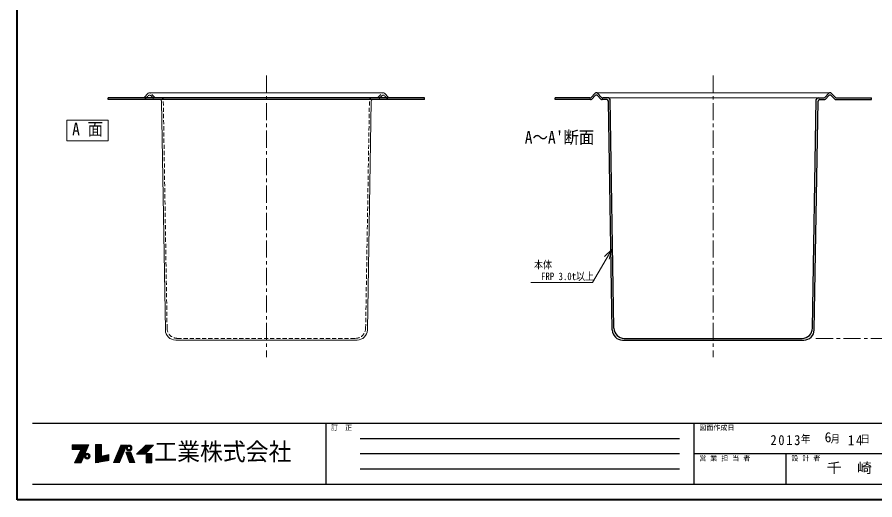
# Model space of a CAD drawing. Units: millimetres, scale not verified. Extents: x -2123 to 1927, y -1358 to 1452.
# Drawn here: x -2123 to 372, y -1358 to 47 of the extents above; entities that cross this region are included whole.
import ezdxf
from ezdxf.enums import TextEntityAlignment as Align

# ---------------------------------------------------------------- set-up
doc = ezdxf.new("R2010")
doc.units = ezdxf.units.MM
doc.header["$LTSCALE"] = 10
doc.linetypes.add('CHAIN1', pattern=[8, 5, -1, 1, -1])
doc.linetypes.add('DASHED1', pattern=[1.8, 1.2, -0.6])
doc.layers.add('0-0', color=7, linetype='Continuous', lineweight=18)
doc.styles.add('ＭＳ ゴシック', font='')
doc.styles.get('ＭＳ ゴシック').set_extended_font_data('MS Gothic')

msp = doc.modelspace()

# ---------------------------------------------------------------- linework, layer by layer
at = {"layer": '0-0', "color": 1, "lineweight": 40}
for p, q in [((-2122.8, -1358.09), (-2122.8, 1451.91)), ((1927.2, -1358.09), (-2122.8, -1358.09))]:
    msp.add_line(p, q, dxfattribs=at)
at = {"layer": '0-0', "color": 4, "linetype": 'CHAIN1', "lineweight": 9}
for p, q in [((-1397.8, -123.09), (-1397.8, -943.09)), ((-97.8, -123.09), (-97.8, -943.09)), ((201.03, -888.09), (522.2, -888.09))]:
    msp.add_line(p, q, dxfattribs=at)
at = {"layer": '0-0'}
for p, q in [((-1753.12, -186.58), (-1741.37, -174.59)), ((-1737.8, -173.09), (-1057.8, -173.09)), ((-1042.48, -186.58), (-1054.23, -174.59)), ((-1691.54, -863.59), (-1702.64, -198)), ((-1104.06, -863.59), (-1092.97, -198)), ((-393.17, -629), (-448.61, -725.02)), ((-393.17, -629), (-414.38, -650.22)), ((-393.17, -629), (-400.94, -657.98)), ((-628.33, -725.02), (-448.61, -725.02)), ((-1661.55, -893.09), (-1134.05, -893.09)), ((-1936.33, -1249.95), (-1914.7, -1197.66)), ((-1894.75, -1197.45), (-1894.75, -1250.58)), ((-1877.32, -1197.45), (-1894.75, -1197.45)), ((-1962.37, -1198.29), (-1914.96, -1198.29)), ((-1962.37, -1198.71), (-1915.14, -1198.71)), ((-1962.37, -1199.34), (-1915.4, -1199.34)), ((-1962.37, -1199.97), (-1915.66, -1199.97)), ((-1962.37, -1200.6), (-1915.92, -1200.6)), ((-1962.37, -1201.44), (-1916.27, -1201.44)), ((-1916.53, -1202.07), (-1962.37, -1202.07)), ((-1962.37, -1202.7), (-1916.79, -1202.7)), ((-1962.37, -1203.33), (-1917.05, -1203.33)), ((-1962.37, -1203.96), (-1917.31, -1203.96)), ((-1962.37, -1204.59), (-1917.57, -1204.59)), ((-1962.37, -1205.01), (-1917.74, -1205.01)), ((-1962.37, -1205.85), (-1918.09, -1205.85)), ((-1962.37, -1206.48), (-1918.35, -1206.48)), ((-1962.37, -1207.11), (-1918.61, -1207.11)), ((-1962.37, -1207.74), (-1918.87, -1207.74)), ((-1962.37, -1208.37), (-1919.13, -1208.37)), ((-1962.37, -1209), (-1919.39, -1209)), ((-1962.37, -1209.63), (-1919.65, -1209.63)), ((-1962.37, -1210.26), (-1919.91, -1210.26)), ((-1962.37, -1210.89), (-1920.18, -1210.89)), ((-1938.01, -1211.73), (-1962.37, -1211.73)), ((-1955.65, -1249.95), (-1938.01, -1211.73)), ((-1924.69, -1221.81), (-1942.67, -1221.81)), ((-1924.35, -1220.97), (-1942.28, -1220.97)), ((-1941.79, -1219.92), (-1923.91, -1219.92)), ((-1923.56, -1219.08), (-1941.41, -1219.08)), ((-1923.22, -1218.24), (-1940.95, -1218.24)), ((-1940.53, -1217.19), (-1922.78, -1217.19)), ((-1922.43, -1216.35), (-1940.15, -1216.35)), ((-1922, -1215.3), (-1939.66, -1215.3)), ((-1921.74, -1214.67), (-1939.37, -1214.67)), ((-1921.39, -1213.83), (-1938.98, -1213.83)), ((-1921.13, -1213.2), (-1938.69, -1213.2)), ((-1920.78, -1212.36), (-1938.3, -1212.36)), ((-1920.52, -1211.73), (-1938.01, -1211.73)), ((-1894.75, -1198.29), (-1877.32, -1198.29)), ((-1894.75, -1198.71), (-1877.32, -1198.71)), ((-1894.75, -1199.34), (-1877.32, -1199.34)), ((-1894.75, -1199.97), (-1877.32, -1199.97)), ((-1894.75, -1200.6), (-1877.32, -1200.6)), ((-1894.75, -1201.44), (-1877.32, -1201.44)), ((-1894.75, -1202.07), (-1877.32, -1202.07)), ((-1894.75, -1202.7), (-1877.32, -1202.7)), ((-1894.75, -1203.33), (-1877.32, -1203.33)), ((-1894.75, -1203.96), (-1877.32, -1203.96)), ((-1894.75, -1204.59), (-1877.32, -1204.59)), ((-1894.75, -1205.01), (-1877.32, -1205.01)), ((-1894.75, -1205.85), (-1877.32, -1205.85)), ((-1894.75, -1206.48), (-1877.32, -1206.48)), ((-1894.75, -1207.11), (-1877.32, -1207.11)), ((-1894.75, -1207.74), (-1877.32, -1207.74)), ((-1894.75, -1208.37), (-1877.32, -1208.37)), ((-1894.75, -1209), (-1877.32, -1209)), ((-1894.75, -1209.63), (-1877.32, -1209.63)), ((-1894.75, -1210.26), (-1877.32, -1210.26)), ((-1894.75, -1210.89), (-1877.32, -1210.89)), ((-1894.75, -1211.73), (-1877.32, -1211.73)), ((-1894.75, -1212.36), (-1877.32, -1212.36)), ((-1894.75, -1213.2), (-1877.32, -1213.2)), ((-1894.75, -1213.83), (-1877.32, -1213.83)), ((-1894.75, -1214.67), (-1877.32, -1214.67)), ((-1894.75, -1215.3), (-1877.32, -1215.3)), ((-1894.75, -1216.35), (-1877.32, -1216.35)), ((-1894.75, -1217.19), (-1877.32, -1217.19)), ((-1894.75, -1218.24), (-1877.32, -1218.24)), ((-1894.75, -1219.08), (-1877.32, -1219.08)), ((-1894.75, -1219.92), (-1877.32, -1219.92)), ((-1894.75, -1220.97), (-1877.32, -1220.97)), ((-1894.75, -1221.81), (-1877.32, -1221.81)), ((-1821.46, -1198.5), (-1842.46, -1249.53)), ((-1831.06, -1221.81), (-1813.09, -1221.81)), ((-1830.7, -1220.97), (-1812.74, -1220.97)), ((-1830.28, -1219.92), (-1812.31, -1219.92)), ((-1829.93, -1219.08), (-1811.96, -1219.08)), ((-1829.59, -1218.24), (-1811.61, -1218.24)), ((-1829.15, -1217.19), (-1811.17, -1217.19)), ((-1828.81, -1216.35), (-1810.82, -1216.35)), ((-1828.38, -1215.3), (-1810.39, -1215.3)), ((-1828.12, -1214.67), (-1810.12, -1214.67)), ((-1827.77, -1213.83), (-1809.77, -1213.83)), ((-1827.51, -1213.2), (-1809.51, -1213.2)), ((-1827.17, -1212.36), (-1809.16, -1212.36)), ((-1826.91, -1211.73), (-1808.9, -1211.73)), ((-1826.56, -1210.89), (-1808.55, -1210.89)), ((-1826.3, -1210.26), (-1808.29, -1210.26)), ((-1826.04, -1209.63), (-1808.03, -1209.63)), ((-1825.78, -1209), (-1807.77, -1209)), ((-1825.52, -1208.37), (-1807.51, -1208.37)), ((-1825.24, -1207.74), (-1807.24, -1207.74)), ((-1825.01, -1207.11), (-1806.98, -1207.11)), ((-1824.75, -1206.48), (-1806.72, -1206.48)), ((-1824.61, -1249.53), (-1803.4, -1198.5)), ((-1824.49, -1205.85), (-1806.46, -1205.85)), ((-1824.14, -1205.01), (-1806.11, -1205.01)), ((-1823.97, -1204.59), (-1805.93, -1204.59)), ((-1823.71, -1203.96), (-1805.67, -1203.96)), ((-1823.45, -1203.33), (-1805.41, -1203.33)), ((-1823.19, -1202.7), (-1805.15, -1202.7)), ((-1822.93, -1202.07), (-1804.89, -1202.07)), ((-1822.67, -1201.44), (-1804.62, -1201.44)), ((-1822.33, -1200.6), (-1804.28, -1200.6)), ((-1822.07, -1199.97), (-1804.03, -1199.97)), ((-1821.81, -1199.34), (-1803.75, -1199.34)), ((-1821.46, -1198.5), (-1803.4, -1198.5)), ((-1806.48, -1219.92), (-1791.78, -1219.92)), ((-1806.11, -1220.97), (-1791.39, -1220.97)), ((-1805.82, -1221.81), (-1791.08, -1221.81)), ((-1805.81, -1207.11), (-1801.81, -1207.11)), ((-1805.77, -1206.27), (-1801.73, -1206.27)), ((-1805.75, -1208.16), (-1801.69, -1208.16)), ((-1805.6, -1205.22), (-1801.4, -1205.22)), ((-1805.55, -1209.21), (-1801.29, -1209.21)), ((-1805.21, -1203.96), (-1800.53, -1203.96)), ((-1805.21, -1210.26), (-1800.53, -1210.26)), ((-1804.82, -1203.12), (-1799.39, -1203.12)), ((-1804.7, -1211.31), (-1798.93, -1211.31)), ((-1804.16, -1202.07), (-1790.47, -1202.07)), ((-1804, -1212.36), (-1790.63, -1212.36)), ((-1803.45, -1201.23), (-1791.17, -1201.23)), ((-1803.24, -1213.2), (-1791.38, -1213.2)), ((-1802.23, -1200.18), (-1792.39, -1200.18)), ((-1801.58, -1214.46), (-1793.04, -1214.46)), ((-1800.76, -1199.34), (-1793.87, -1199.34)), ((-1799.59, -1215.3), (-1795.04, -1215.3)), ((-1789.92, -1211.31), (-1795.7, -1211.31)), ((-1789.81, -1203.12), (-1795.23, -1203.12)), ((-1789.42, -1203.96), (-1794.1, -1203.96)), ((-1789.42, -1210.26), (-1794.1, -1210.26)), ((-1789.08, -1209.21), (-1793.33, -1209.21)), ((-1789.03, -1205.22), (-1793.23, -1205.22)), ((-1788.88, -1208.16), (-1792.94, -1208.16)), ((-1788.85, -1206.27), (-1792.89, -1206.27)), ((-1792.81, -1207.11), (-1788.81, -1207.11)), ((-1780.93, -1249.32), (-1791.85, -1219.71)), ((-1772.11, -1221.81), (-1748.19, -1221.81)), ((-1771.27, -1220.97), (-1747.41, -1220.97)), ((-1770.22, -1219.92), (-1746.43, -1219.92)), ((-1769.38, -1219.08), (-1745.65, -1219.08)), ((-1768.54, -1218.24), (-1744.87, -1218.24)), ((-1767.49, -1217.19), (-1743.9, -1217.19)), ((-1766.65, -1216.35), (-1743.12, -1216.35)), ((-1765.6, -1215.3), (-1742.14, -1215.3)), ((-1764.97, -1214.67), (-1741.56, -1214.67)), ((-1764.13, -1213.83), (-1740.78, -1213.83)), ((-1763.5, -1213.2), (-1740.19, -1213.2)), ((-1762.66, -1212.36), (-1739.41, -1212.36)), ((-1762.03, -1211.73), (-1738.83, -1211.73)), ((-1761.19, -1210.89), (-1738.05, -1210.89)), ((-1760.56, -1210.26), (-1737.46, -1210.26)), ((-1759.93, -1209.63), (-1736.88, -1209.63)), ((-1759.3, -1209), (-1736.29, -1209)), ((-1758.67, -1208.37), (-1735.71, -1208.37)), ((-1758.04, -1207.74), (-1735.12, -1207.74)), ((-1757.41, -1207.11), (-1734.54, -1207.11)), ((-1756.78, -1206.48), (-1733.89, -1206.48)), ((-1756.15, -1205.85), (-1733.37, -1205.85)), ((-1755.31, -1205.01), (-1732.59, -1205.01)), ((-1754.89, -1204.59), (-1732.2, -1204.59)), ((-1754.26, -1203.96), (-1731.61, -1203.96)), ((-1753.63, -1203.33), (-1731.03, -1203.33)), ((-1753, -1202.7), (-1730.44, -1202.7)), ((-1752.37, -1202.07), (-1729.86, -1202.07)), ((-1751.74, -1201.44), (-1729.27, -1201.44)), ((-1751.11, -1224.96), (-1726.54, -1198.5)), ((-1750.9, -1200.6), (-1728.49, -1200.6)), ((-1750.27, -1199.97), (-1727.91, -1199.97)), ((-1749.64, -1199.34), (-1727.32, -1199.34)), ((-1934.94, -1246.59), (-1954.1, -1246.59)), ((-1934.51, -1245.54), (-1953.62, -1245.54)), ((-1933.99, -1244.28), (-1953.04, -1244.28)), ((-1933.55, -1243.23), (-1952.55, -1243.23)), ((-1933.03, -1241.97), (-1951.97, -1241.97)), ((-1932.68, -1241.13), (-1951.58, -1241.13)), ((-1932.25, -1240.08), (-1951.1, -1240.08)), ((-1931.82, -1239.03), (-1950.61, -1239.03)), ((-1931.38, -1237.98), (-1950.13, -1237.98)), ((-1930.95, -1236.93), (-1949.64, -1236.93)), ((-1930.6, -1236.09), (-1949.26, -1236.09)), ((-1930.17, -1235.04), (-1948.77, -1235.04)), ((-1929.73, -1233.99), (-1948.29, -1233.99)), ((-1929.21, -1232.73), (-1947.67, -1232.73)), ((-1928.86, -1231.89), (-1947.32, -1231.89)), ((-1928.43, -1230.84), (-1946.83, -1230.84)), ((-1946.45, -1230), (-1928.08, -1230)), ((-1927.65, -1228.95), (-1945.96, -1228.95)), ((-1927.12, -1227.69), (-1945.38, -1227.69)), ((-1926.69, -1226.64), (-1944.89, -1226.64)), ((-1926.34, -1225.8), (-1944.51, -1225.8)), ((-1925.91, -1224.75), (-1944.02, -1224.75)), ((-1943.63, -1223.91), (-1925.56, -1223.91)), ((-1925.13, -1222.86), (-1943.15, -1222.86)), ((-1927.61, -1230.84), (-1923.61, -1230.84)), ((-1927.57, -1230), (-1923.53, -1230)), ((-1927.55, -1231.89), (-1923.49, -1231.89)), ((-1927.4, -1228.95), (-1923.2, -1228.95)), ((-1927.4, -1232.73), (-1923.2, -1232.73)), ((-1927.01, -1227.69), (-1922.33, -1227.69)), ((-1927.01, -1233.99), (-1922.33, -1233.99)), ((-1926.5, -1226.64), (-1920.73, -1226.64)), ((-1926.5, -1235.04), (-1920.73, -1235.04)), ((-1925.96, -1225.8), (-1912.27, -1225.8)), ((-1925.8, -1236.09), (-1912.43, -1236.09)), ((-1925.04, -1224.75), (-1913.18, -1224.75)), ((-1925.04, -1236.93), (-1913.18, -1236.93)), ((-1924.03, -1223.91), (-1914.19, -1223.91)), ((-1923.72, -1237.98), (-1914.5, -1237.98)), ((-1922.04, -1222.86), (-1916.19, -1222.86)), ((-1921.39, -1239.03), (-1916.84, -1239.03)), ((-1911.72, -1226.64), (-1917.5, -1226.64)), ((-1911.72, -1235.04), (-1917.5, -1235.04)), ((-1911.22, -1227.69), (-1915.9, -1227.69)), ((-1911.22, -1233.99), (-1915.9, -1233.99)), ((-1910.83, -1228.95), (-1915.03, -1228.95)), ((-1910.83, -1232.73), (-1915.03, -1232.73)), ((-1910.68, -1231.89), (-1914.74, -1231.89)), ((-1910.65, -1230), (-1914.69, -1230)), ((-1914.61, -1230.84), (-1910.61, -1230.84)), ((-1894.75, -1222.86), (-1877.32, -1222.86)), ((-1894.75, -1223.91), (-1877.32, -1223.91)), ((-1894.75, -1224.75), (-1877.32, -1224.75)), ((-1894.75, -1225.8), (-1877.32, -1225.8)), ((-1894.75, -1226.64), (-1877.32, -1226.64)), ((-1894.75, -1227.69), (-1877.32, -1227.69)), ((-1894.75, -1228.95), (-1877.32, -1228.95)), ((-1894.75, -1230), (-1877.32, -1230)), ((-1894.75, -1230.84), (-1877.32, -1230.84)), ((-1894.75, -1231.89), (-1855.69, -1231.89)), ((-1894.75, -1232.73), (-1855.69, -1232.73)), ((-1894.75, -1233.99), (-1855.69, -1233.99)), ((-1894.75, -1235.04), (-1855.69, -1235.04)), ((-1894.75, -1236.09), (-1855.69, -1236.09)), ((-1894.75, -1236.93), (-1855.69, -1236.93)), ((-1894.75, -1237.98), (-1855.69, -1237.98)), ((-1894.75, -1239.03), (-1855.69, -1239.03)), ((-1894.75, -1240.08), (-1855.69, -1240.08)), ((-1894.75, -1241.13), (-1855.69, -1241.13)), ((-1894.75, -1241.97), (-1855.69, -1241.97)), ((-1894.75, -1243.23), (-1855.69, -1243.23)), ((-1894.75, -1244.28), (-1860.29, -1244.28)), ((-1894.75, -1245.54), (-1867.18, -1245.54)), ((-1894.75, -1246.59), (-1872.93, -1246.59)), ((-1855.69, -1230.84), (-1875.44, -1230.84)), ((-1855.69, -1230), (-1871.68, -1230)), ((-1855.69, -1228.95), (-1866.98, -1228.95)), ((-1855.69, -1227.69), (-1861.34, -1227.69)), ((-1841.25, -1246.59), (-1823.39, -1246.59)), ((-1840.82, -1245.54), (-1822.95, -1245.54)), ((-1840.3, -1244.28), (-1822.43, -1244.28)), ((-1839.87, -1243.23), (-1821.99, -1243.23)), ((-1839.35, -1241.97), (-1821.47, -1241.97)), ((-1839.01, -1241.13), (-1821.12, -1241.13)), ((-1838.57, -1240.08), (-1820.68, -1240.08)), ((-1838.14, -1239.03), (-1820.25, -1239.03)), ((-1837.71, -1237.98), (-1819.81, -1237.98)), ((-1837.28, -1236.93), (-1819.38, -1236.93)), ((-1836.93, -1236.09), (-1819.03, -1236.09)), ((-1836.5, -1235.04), (-1818.59, -1235.04)), ((-1836.07, -1233.99), (-1818.15, -1233.99)), ((-1835.55, -1232.73), (-1817.63, -1232.73)), ((-1835.2, -1231.89), (-1817.28, -1231.89)), ((-1834.77, -1230.84), (-1816.84, -1230.84)), ((-1834.43, -1230), (-1816.5, -1230)), ((-1833.99, -1228.95), (-1816.06, -1228.95)), ((-1833.48, -1227.69), (-1815.54, -1227.69)), ((-1833.04, -1226.64), (-1815.1, -1226.64)), ((-1832.7, -1225.8), (-1814.75, -1225.8)), ((-1832.27, -1224.75), (-1814.31, -1224.75)), ((-1831.92, -1223.91), (-1813.96, -1223.91)), ((-1831.49, -1222.86), (-1813.53, -1222.86)), ((-1805.46, -1222.86), (-1790.69, -1222.86)), ((-1805.09, -1223.91), (-1790.3, -1223.91)), ((-1804.8, -1224.75), (-1789.99, -1224.75)), ((-1804.44, -1225.8), (-1789.61, -1225.8)), ((-1804.14, -1226.64), (-1789.3, -1226.64)), ((-1803.78, -1227.69), (-1788.91, -1227.69)), ((-1803.34, -1228.95), (-1788.45, -1228.95)), ((-1802.98, -1230), (-1788.06, -1230)), ((-1802.68, -1230.84), (-1787.75, -1230.84)), ((-1802.32, -1231.89), (-1787.36, -1231.89)), ((-1802.03, -1232.73), (-1787.05, -1232.73)), ((-1801.59, -1233.99), (-1786.59, -1233.99)), ((-1801.23, -1235.04), (-1786.2, -1235.04)), ((-1800.88, -1236.09), (-1785.81, -1236.09)), ((-1800.57, -1236.93), (-1785.5, -1236.93)), ((-1800.2, -1237.98), (-1785.11, -1237.98)), ((-1799.84, -1239.03), (-1784.73, -1239.03)), ((-1799.47, -1240.08), (-1784.34, -1240.08)), ((-1799.11, -1241.13), (-1783.95, -1241.13)), ((-1798.82, -1241.97), (-1783.64, -1241.97)), ((-1798.38, -1243.23), (-1783.18, -1243.23)), ((-1797.94, -1244.28), (-1782.79, -1244.28)), ((-1797.58, -1245.54), (-1782.33, -1245.54)), ((-1797.21, -1246.59), (-1781.94, -1246.59)), ((-1775.26, -1224.96), (-1751.11, -1224.96)), ((-1774.21, -1223.91), (-1750.14, -1223.91)), ((-1773.16, -1222.86), (-1749.16, -1222.86)), ((-1747.33, -1223.91), (-1731.37, -1223.91)), ((-1747.33, -1224.75), (-1731.37, -1224.75)), ((-1747.33, -1225.8), (-1731.37, -1225.8)), ((-1747.33, -1226.64), (-1731.37, -1226.64)), ((-1747.33, -1227.69), (-1731.37, -1227.69)), ((-1747.33, -1228.95), (-1731.37, -1228.95)), ((-1747.33, -1230), (-1731.37, -1230)), ((-1747.33, -1230.84), (-1731.37, -1230.84)), ((-1747.33, -1231.89), (-1731.37, -1231.89)), ((-1747.33, -1232.73), (-1731.37, -1232.73)), ((-1747.33, -1233.99), (-1731.37, -1233.99)), ((-1747.33, -1235.04), (-1731.37, -1235.04)), ((-1747.33, -1236.09), (-1731.37, -1236.09)), ((-1747.33, -1236.93), (-1731.37, -1236.93)), ((-1747.33, -1237.98), (-1731.37, -1237.98)), ((-1747.33, -1239.03), (-1731.37, -1239.03)), ((-1747.33, -1240.08), (-1731.37, -1240.08)), ((-1747.33, -1241.13), (-1731.37, -1241.13)), ((-1747.33, -1241.97), (-1731.37, -1241.97)), ((-1747.33, -1243.23), (-1731.37, -1243.23)), ((-1747.33, -1244.28), (-1731.37, -1244.28)), ((-1747.33, -1245.54), (-1731.37, -1245.54)), ((-1747.33, -1246.59), (-1731.37, -1246.59)), ((-1955.65, -1249.95), (-1936.33, -1249.95)), ((-1935.9, -1248.9), (-1955.17, -1248.9)), ((-1935.38, -1247.64), (-1954.59, -1247.64)), ((-1894.75, -1247.64), (-1878.67, -1247.64)), ((-1894.75, -1248.9), (-1885.56, -1248.9)), ((-1824.61, -1249.53), (-1842.46, -1249.53)), ((-1842.2, -1248.9), (-1824.35, -1248.9)), ((-1841.68, -1247.64), (-1823.83, -1247.64)), ((-1796.85, -1247.64), (-1781.55, -1247.64)), ((-1796.41, -1248.9), (-1781.09, -1248.9)), ((-1796.26, -1249.32), (-1780.93, -1249.32)), ((-1747.33, -1247.64), (-1731.37, -1247.64)), ((-1747.33, -1248.9), (-1731.37, -1248.9))]:
    msp.add_line(p, q, dxfattribs=at)
at = {"layer": '0-0', "color": 4, "linetype": 'DASHED1', "lineweight": 9}
for p, q in [((-1722.48, -186.58), (-1734.23, -174.59)), ((-1073.12, -186.58), (-1061.37, -174.59)), ((-1751.16, -191.58), (-1741.37, -181.59)), ((-1734.23, -181.59), (-1724.44, -191.58)), ((-1686.63, -858.59), (-1697.72, -193)), ((-1108.98, -858.59), (-1097.88, -193)), ((-1061.37, -181.59), (-1071.16, -191.58)), ((-1044.44, -191.58), (-1054.23, -181.59)), ((-1656.63, -888.09), (-1138.97, -888.09))]:
    msp.add_line(p, q, dxfattribs=at)
at = {"layer": '0-0', "color": 5, "lineweight": 25}
for p, q in [((-453.12, -186.58), (-441.37, -174.59)), ((-422.48, -186.58), (-434.23, -174.59)), ((226.88, -186.58), (238.63, -174.59)), ((257.52, -186.58), (245.77, -174.59)), ((-1857.8, -193.09), (-1857.8, -188.09)), ((-937.8, -193.09), (-1857.8, -193.09)), ((-456.69, -188.09), (-557.8, -188.09)), ((-557.8, -193.09), (-557.8, -188.09)), ((-454.73, -193.09), (-557.8, -193.09)), ((-451.16, -191.58), (-441.37, -181.59)), ((-434.23, -181.59), (-424.44, -191.58)), ((-407.64, -193.09), (-421.84, -193.09)), ((-402.72, -188.09), (-418.91, -188.09)), ((-391.54, -863.59), (-402.64, -198)), ((-386.63, -858.59), (-397.72, -193)), ((191.02, -858.59), (202.12, -193)), ((195.94, -863.59), (207.03, -198)), ((207.12, -188.09), (223.31, -188.09)), ((212.03, -193.09), (226.24, -193.09)), ((238.63, -181.59), (228.84, -191.58)), ((255.56, -191.58), (245.77, -181.59)), ((259.13, -193.09), (362.2, -193.09)), ((261.09, -188.09), (362.2, -188.09)), ((362.2, -193.09), (362.2, -188.09)), ((-361.55, -893.09), (165.95, -893.09)), ((-356.63, -888.09), (161.03, -888.09))]:
    msp.add_line(p, q, dxfattribs=at)
at = {"layer": '0-0', "color": 4, "lineweight": 9}
for p, q in [((-437.8, -173.09), (242.2, -173.09)), ((-402.72, -188.09), (207.12, -188.09))]:
    msp.add_line(p, q, dxfattribs=at)
at = {"layer": '0-0', "color": 6, "lineweight": 25}
for p, q in [((-2077.8, -1134.52), (1882.2, -1134.52)), ((-1224.94, -1134.52), (-1224.94, -1313.09)), ((-153.52, -1313.09), (-153.52, -1134.52)), ((-1124.94, -1179.16), (-196.37, -1179.16)), ((-196.37, -1223.8), (-1124.94, -1223.8)), ((1882.2, -1223.8), (-153.52, -1223.8)), ((114.34, -1313.09), (114.34, -1223.8)), ((-196.37, -1268.44), (-1124.94, -1268.44)), ((1882.2, -1313.09), (-2077.8, -1313.09))]:
    msp.add_line(p, q, dxfattribs=at)
at = {"layer": '0-0', "color": 5, "lineweight": 25}
msp.add_lwpolyline([(-937.8, -193.09), (-937.8, -188.09), (-1857.8, -188.09)], dxfattribs=at)
at = {"layer": '0-0', "color": 3}
msp.add_lwpolyline([(-1977.8, -253.09), (-1857.8, -253.09), (-1857.8, -313.09), (-1977.8, -313.09)], close=True, dxfattribs=at)
at = {"layer": '0-0'}
for points in [[(-1962.37, -1211.73), (-1962.37, -1197.66), (-1914.7, -1197.66)], [(-1894.75, -1250.58), (-1855.69, -1243.44), (-1855.69, -1226.43), (-1877.32, -1231.26), (-1877.32, -1197.45)], [(-1796.26, -1249.32), (-1806.55, -1219.71), (-1791.85, -1219.71)], [(-1775.26, -1224.96), (-1748.8, -1198.5), (-1726.54, -1198.5)]]:
    msp.add_lwpolyline(points, dxfattribs=at)
msp.add_lwpolyline([(-1747.33, -1222.86), (-1747.33, -1249.95), (-1731.37, -1249.95), (-1731.37, -1222.86)], close=True, dxfattribs=at)
for centre, radius in [((-1919.11, -1230.84), 8.5), ((-1797.31, -1207.11), 8.5), ((-1797.31, -1207.11), 4.5), ((-1919.11, -1230.84), 4.5)]:
    msp.add_circle(centre, radius, dxfattribs=at)
for centre, radius, start, end in [((-1737.8, -178.09), 5, 90, 135.6053), ((-1057.8, -178.09), 5, 44.3947, 90), ((-1756.69, -183.09), 5, 270, 315.6053), ((-1707.64, -198.09), 5, 0.95484, 90), ((-1087.97, -198.09), 5, 90, 179.04516), ((-1038.91, -183.09), 5, 224.3947, 270), ((-1661.55, -863.09), 30, 180.95484, 270), ((-1134.05, -863.09), 30, 270, 359.04516)]:
    msp.add_arc(centre, radius, start, end, dxfattribs=at)
at = {"layer": '0-0', "color": 4, "linetype": 'DASHED1', "lineweight": 9}
for centre, radius, start, end in [((-1737.8, -178.09), 5, 44.3947, 90), ((-1057.8, -178.09), 5, 90, 135.6053), ((-1754.73, -188.09), 5, 270, 315.6053), ((-1737.8, -185.09), 5, 44.3947, 135.6053), ((-1720.87, -188.09), 5, 224.3947, 270), ((-1718.91, -183.09), 5, 224.3947, 270), ((-1702.72, -193.09), 5, 0.95484, 90), ((-1092.88, -193.09), 5, 90, 179.04516), ((-1076.69, -183.09), 5, 270, 315.6053), ((-1074.73, -188.09), 5, 270, 315.6053), ((-1057.8, -185.09), 5, 44.3947, 135.6053), ((-1040.87, -188.09), 5, 224.3947, 270), ((-1656.63, -858.09), 30, 180.95484, 270), ((-1138.97, -858.09), 30, 270, 359.04516)]:
    msp.add_arc(centre, radius, start, end, dxfattribs=at)
at = {"layer": '0-0', "color": 5, "lineweight": 25}
for centre, radius, start, end in [((-437.8, -178.09), 5, 44.3947, 135.6053), ((242.2, -178.09), 5, 44.3947, 135.6053), ((-456.69, -183.09), 5, 270, 315.6053), ((-454.73, -188.09), 5, 270, 315.6053), ((-437.8, -185.09), 5, 44.3947, 135.6053), ((-420.87, -188.09), 5, 224.3947, 270), ((-418.91, -183.09), 5, 224.3947, 270), ((-407.64, -198.09), 5, 0.95484, 90), ((-402.72, -193.09), 5, 0.95484, 90), ((207.12, -193.09), 5, 90, 179.04516), ((212.03, -198.09), 5, 90, 179.04516), ((223.31, -183.09), 5, 270, 315.6053), ((225.27, -188.09), 5, 270, 315.6053), ((242.2, -185.09), 5, 44.3947, 135.6053), ((259.13, -188.09), 5, 224.3947, 270), ((261.09, -183.09), 5, 224.3947, 270), ((-361.55, -863.09), 30, 180.95484, 270), ((-356.63, -858.09), 30, 180.95484, 270), ((161.03, -858.09), 30, 270, 359.04516), ((165.95, -863.09), 30, 270, 359.04516)]:
    msp.add_arc(centre, radius, start, end, dxfattribs=at)

# ---------------------------------------------------------------- texts
at = {"layer": '0-0', "style": 'ＭＳ ゴシック'}
for s, height, width, p in [('A 面', 36.66, 0.9, (-1962.8, -308.09)), ("A～A'断面", 36.66, 0.9, (-646.02, -332.37)), ('本体', 21.99, 0.85, (-619.24, -691.37)), ('FRP 3.0t以上', 21.99, 0.85, (-598.61, -725.02)), ('工業株式会社', 51.32, 0.95, (-1723.87, -1258.8)), ('千\u3000崎', 29.33, 1.1, (232.2, -1288.44))]:
    msp.add_text(s, height=height, dxfattribs=dict(at, width=width)).set_placement(p, align=Align.BOTTOM_LEFT)
for s, height, p in [('訂\u3000正', 14.66, (-1209.94, -1159.52)), ('図面作成日', 14.66, (-138.52, -1159.52)), ('6', 29.33, (226.2, -1199.16)), ('営 業 担 当 者', 14.66, (-138.52, -1248.8)), ('設 計 者', 14.66, (129.34, -1248.8))]:
    msp.add_text(s, height=height, dxfattribs=at).set_placement(p, align=Align.BOTTOM_LEFT)
at = {"layer": '0-0', "attachment_point": 7, "style": 'ＭＳ ゴシック'}
for s, insert, char_height in [('\\T1.28;\\W0.9;2013', (68.7, -1199.16), 29.33), ('\\T1.27;\\W0.9;年\\~\\~\\~月\\~\\~\\~日', (157.2, -1194.16), 21.99), ('\\T1.27;\\W0.95;14', (293.7, -1199.16), 29.33)]:
    msp.add_mtext(s, dxfattribs=dict(at, insert=insert, char_height=char_height))

doc.saveas('drawing.dxf')
